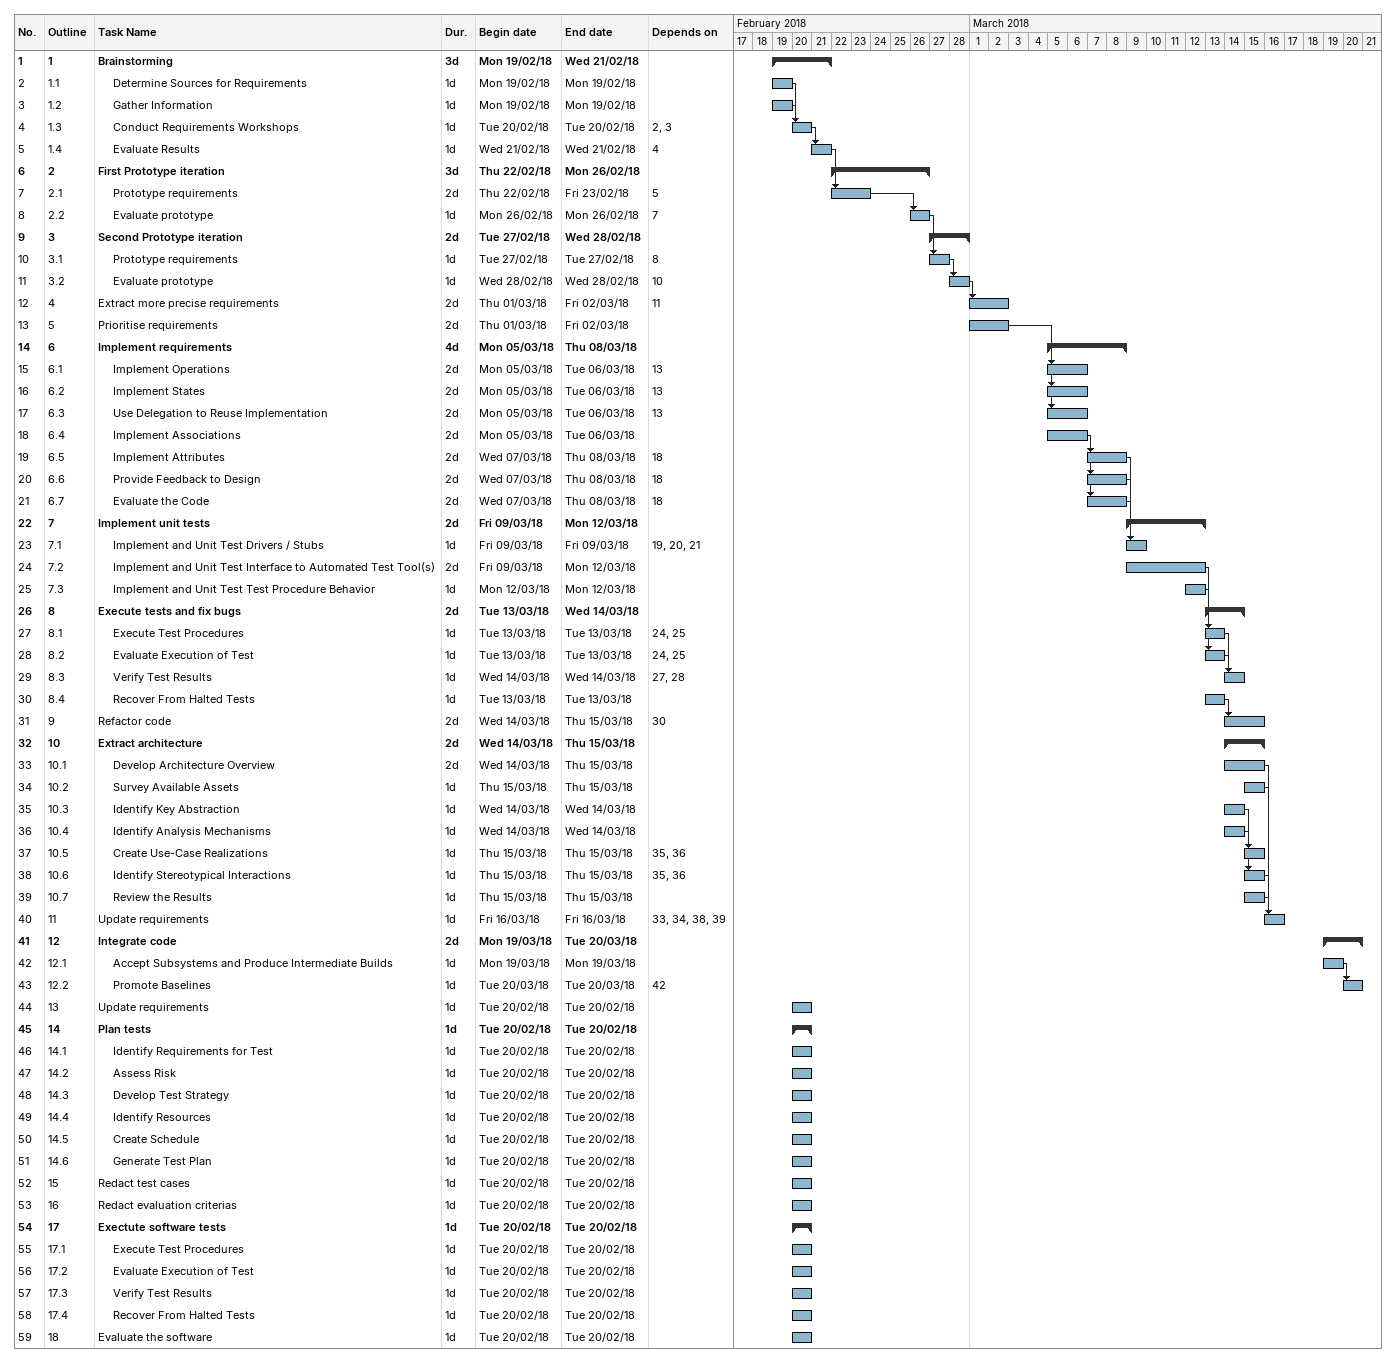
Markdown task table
| ID | WBS | Task | Duration | Start | Finish | Predecessors |
|---|---|---|---|---|---|---|
| 1 | 1 | **Brainstorming** | 3d | 2018-02-19 | 2018-02-21 |  |
| 2 | 1.1 | Determine Sources for Requirements | 1d | 2018-02-19 | 2018-02-19 |  |
| 3 | 1.2 | Gather Information | 1d | 2018-02-19 | 2018-02-19 |  |
| 4 | 1.3 | Conduct Requirements Workshops | 1d | 2018-02-20 | 2018-02-20 | 2, 3 |
| 5 | 1.4 | Evaluate Results | 1d | 2018-02-21 | 2018-02-21 | 4 |
| 6 | 2 | **First Prototype iteration** | 3d | 2018-02-22 | 2018-02-26 |  |
| 7 | 2.1 | Prototype requirements | 2d | 2018-02-22 | 2018-02-23 | 5 |
| 8 | 2.2 | Evaluate prototype | 1d | 2018-02-26 | 2018-02-26 | 7 |
| 9 | 3 | **Second Prototype iteration** | 2d | 2018-02-27 | 2018-02-28 |  |
| 10 | 3.1 | Prototype requirements | 1d | 2018-02-27 | 2018-02-27 | 8 |
| 11 | 3.2 | Evaluate prototype | 1d | 2018-02-28 | 2018-02-28 | 10 |
| 12 | 4 | Extract more precise requirements | 2d | 2018-03-01 | 2018-03-02 | 11 |
| 13 | 5 | Prioritise requirements | 2d | 2018-03-01 | 2018-03-02 |  |
| 14 | 6 | **Implement requirements** | 4d | 2018-03-05 | 2018-03-08 |  |
| 15 | 6.1 | Implement Operations | 2d | 2018-03-05 | 2018-03-06 | 13 |
| 16 | 6.2 | Implement States | 2d | 2018-03-05 | 2018-03-06 | 13 |
| 17 | 6.3 | Use Delegation to Reuse Implementation | 2d | 2018-03-05 | 2018-03-06 | 13 |
| 18 | 6.4 | Implement Associations | 2d | 2018-03-05 | 2018-03-06 |  |
| 19 | 6.5 | Implement Attributes | 2d | 2018-03-07 | 2018-03-08 | 18 |
| 20 | 6.6 | Provide Feedback to Design | 2d | 2018-03-07 | 2018-03-08 | 18 |
| 21 | 6.7 | Evaluate the Code | 2d | 2018-03-07 | 2018-03-08 | 18 |
| 22 | 7 | **Implement unit tests** | 2d | 2018-03-09 | 2018-03-12 |  |
| 23 | 7.1 | Implement and Unit Test Drivers / Stubs | 1d | 2018-03-09 | 2018-03-09 | 19, 20, 21 |
| 24 | 7.2 | Implement and Unit Test Interface to Automated Test Tool(s) | 2d | 2018-03-09 | 2018-03-12 |  |
| 25 | 7.3 | Implement and Unit Test Test Procedure Behavior | 1d | 2018-03-12 | 2018-03-12 |  |
| 26 | 8 | **Execute tests and fix bugs** | 2d | 2018-03-13 | 2018-03-14 |  |
| 27 | 8.1 | Execute Test Procedures | 1d | 2018-03-13 | 2018-03-13 | 24, 25 |
| 28 | 8.2 | Evaluate Execution of Test | 1d | 2018-03-13 | 2018-03-13 | 24, 25 |
| 29 | 8.3 | Verify Test Results | 1d | 2018-03-14 | 2018-03-14 | 27, 28 |
| 30 | 8.4 | Recover From Halted Tests | 1d | 2018-03-13 | 2018-03-13 |  |
| 31 | 9 | Refactor code | 2d | 2018-03-14 | 2018-03-15 | 30 |
| 32 | 10 | **Extract architecture** | 2d | 2018-03-14 | 2018-03-15 |  |
| 33 | 10.1 | Develop Architecture Overview | 2d | 2018-03-14 | 2018-03-15 |  |
| 34 | 10.2 | Survey Available Assets | 1d | 2018-03-15 | 2018-03-15 |  |
| 35 | 10.3 | Identify Key Abstraction | 1d | 2018-03-14 | 2018-03-14 |  |
| 36 | 10.4 | Identify Analysis Mechanisms | 1d | 2018-03-14 | 2018-03-14 |  |
| 37 | 10.5 | Create Use-Case Realizations | 1d | 2018-03-15 | 2018-03-15 | 35, 36 |
| 38 | 10.6 | Identify Stereotypical Interactions | 1d | 2018-03-15 | 2018-03-15 | 35, 36 |
| 39 | 10.7 | Review the Results | 1d | 2018-03-15 | 2018-03-15 |  |
| 40 | 11 | Update requirements | 1d | 2018-03-16 | 2018-03-16 | 33, 34, 38, 39 |
| 41 | 12 | **Integrate code** | 2d | 2018-03-19 | 2018-03-20 |  |
| 42 | 12.1 | Accept Subsystems and Produce Intermediate Builds | 1d | 2018-03-19 | 2018-03-19 |  |
| 43 | 12.2 | Promote Baselines | 1d | 2018-03-20 | 2018-03-20 | 42 |
| 44 | 13 | Update requirements | 1d | 2018-02-20 | 2018-02-20 |  |
| 45 | 14 | **Plan tests** | 1d | 2018-02-20 | 2018-02-20 |  |
| 46 | 14.1 | Identify Requirements for Test | 1d | 2018-02-20 | 2018-02-20 |  |
| 47 | 14.2 | Assess Risk | 1d | 2018-02-20 | 2018-02-20 |  |
| 48 | 14.3 | Develop Test Strategy | 1d | 2018-02-20 | 2018-02-20 |  |
| 49 | 14.4 | Identify Resources | 1d | 2018-02-20 | 2018-02-20 |  |
| 50 | 14.5 | Create Schedule | 1d | 2018-02-20 | 2018-02-20 |  |
| 51 | 14.6 | Generate Test Plan | 1d | 2018-02-20 | 2018-02-20 |  |
| 52 | 15 | Redact test cases | 1d | 2018-02-20 | 2018-02-20 |  |
| 53 | 16 | Redact evaluation criterias | 1d | 2018-02-20 | 2018-02-20 |  |
| 54 | 17 | **Exectute software tests** | 1d | 2018-02-20 | 2018-02-20 |  |
| 55 | 17.1 | Execute Test Procedures | 1d | 2018-02-20 | 2018-02-20 |  |
| 56 | 17.2 | Evaluate Execution of Test | 1d | 2018-02-20 | 2018-02-20 |  |
| 57 | 17.3 | Verify Test Results | 1d | 2018-02-20 | 2018-02-20 |  |
| 58 | 17.4 | Recover From Halted Tests | 1d | 2018-02-20 | 2018-02-20 |  |
| 59 | 18 | Evaluate the software | 1d | 2018-02-20 | 2018-02-20 |  |
